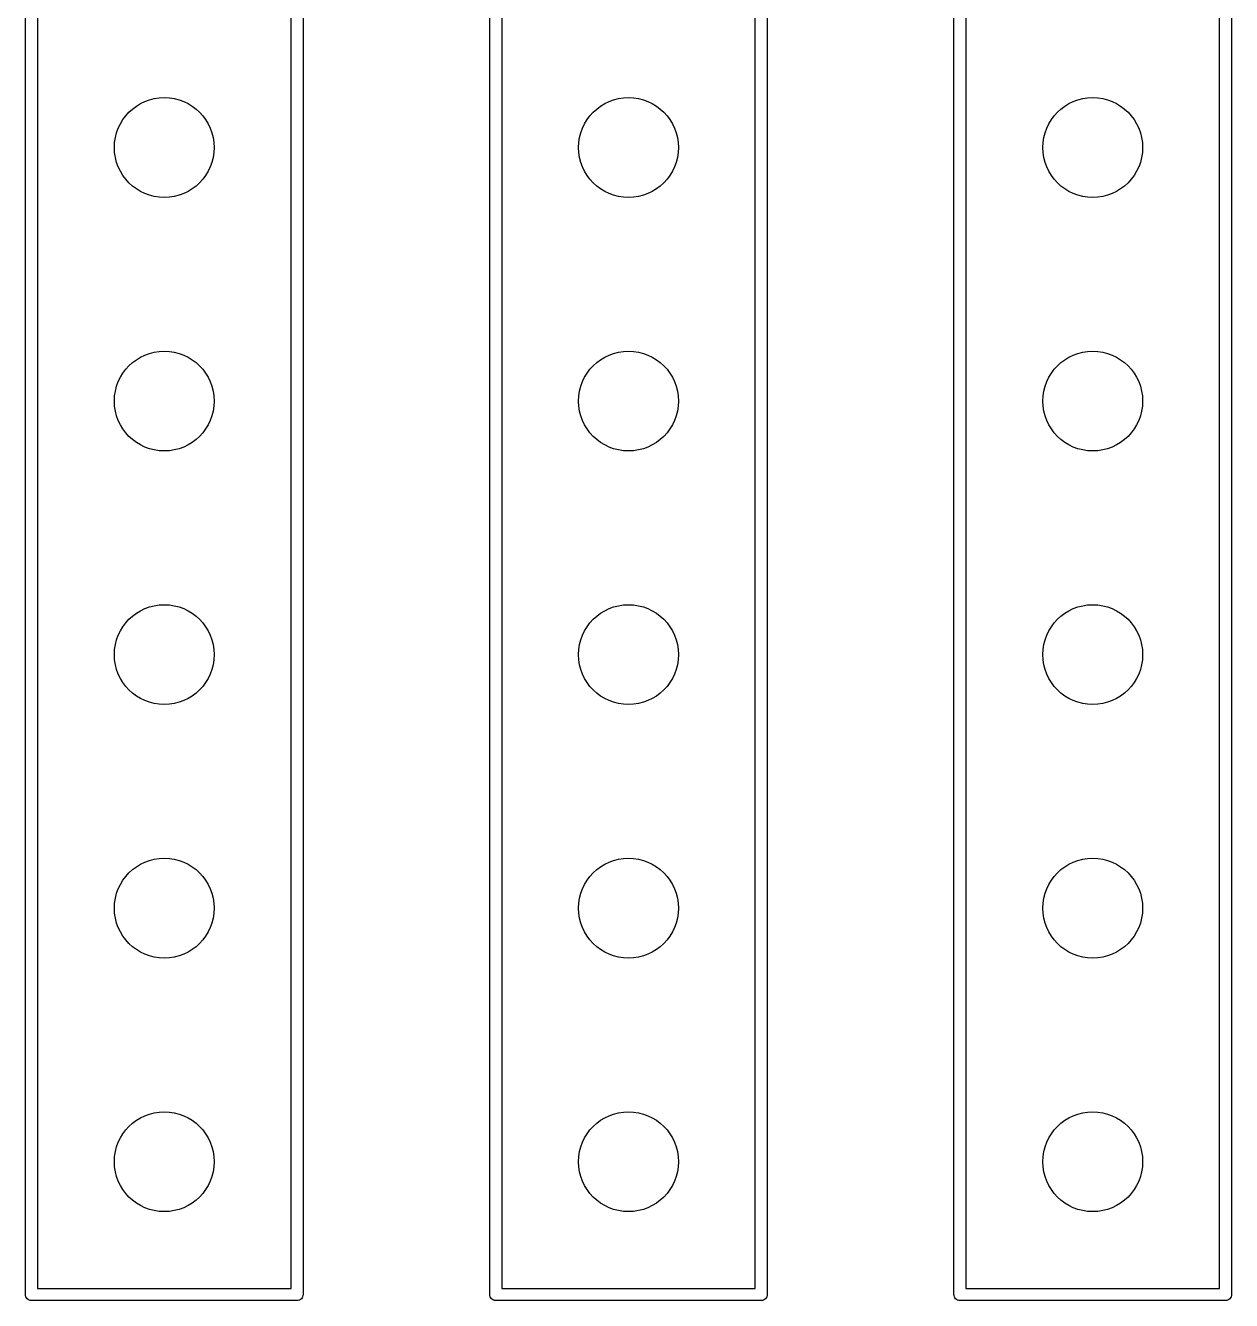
# Model space of a CAD drawing. Extents: x 47 to 146.1, y -90.2 to -39.3.
# Drawn here: x 116.29 to 128.37, y -64.89 to -52.12 of the extents above; entities that cross this region are included whole.
import ezdxf

# ---------------------------------------------------------------- set-up
doc = ezdxf.new("R2010")
doc.units = 0
doc.header["$MEASUREMENT"] = 0
doc.layers.add('BLACK', color=7, linetype='CONTINUOUS')

msp = doc.modelspace()

# ---------------------------------------------------------------- linework, layer by layer
at = {"layer": 'BLACK', "linetype": 'CONTINUOUS'}
for p, q in [((116.29, -64.827), (116.29, -46.9929)), ((119.07, -46.9929), (119.07, -64.8271)), ((120.94, -64.827), (120.94, -46.9929)), ((123.72, -46.9929), (123.72, -64.8271)), ((125.59, -64.827), (125.59, -46.9929)), ((128.37, -46.9929), (128.37, -64.8271)), ((116.41, -47.05), (116.41, -64.77)), ((118.95, -64.77), (118.95, -47.05)), ((121.06, -47.05), (121.06, -64.77)), ((123.6, -64.77), (123.6, -47.05)), ((125.71, -47.05), (125.71, -64.77)), ((128.25, -64.77), (128.25, -47.05)), ((116.29, -64.83), (116.29, -64.827)), ((116.291, -64.8418), (116.29, -64.83)), ((116.294, -64.8531), (116.291, -64.8418)), ((116.3, -64.8635), (116.294, -64.8531)), ((116.307, -64.8726), (116.3, -64.8635)), ((116.317, -64.8801), (116.307, -64.8726)), ((116.327, -64.8857), (116.317, -64.8801)), ((116.41, -64.77), (118.95, -64.77)), ((119.043, -64.8801), (119.033, -64.8857)), ((119.053, -64.8726), (119.043, -64.8801)), ((119.06, -64.8635), (119.053, -64.8726)), ((119.066, -64.8531), (119.06, -64.8635)), ((119.069, -64.8418), (119.066, -64.8531)), ((119.07, -64.8329), (119.069, -64.8418)), ((119.07, -64.8271), (119.07, -64.83)), ((119.07, -64.83), (119.07, -64.8329)), ((120.94, -64.83), (120.94, -64.827)), ((120.941, -64.8418), (120.94, -64.83)), ((120.944, -64.8531), (120.941, -64.8418)), ((120.95, -64.8635), (120.944, -64.8531)), ((120.957, -64.8726), (120.95, -64.8635)), ((120.967, -64.8801), (120.957, -64.8726)), ((120.977, -64.8857), (120.967, -64.8801)), ((121.06, -64.77), (123.6, -64.77)), ((123.693, -64.8801), (123.683, -64.8857)), ((123.703, -64.8726), (123.693, -64.8801)), ((123.71, -64.8635), (123.703, -64.8726)), ((123.716, -64.8531), (123.71, -64.8635)), ((123.719, -64.8418), (123.716, -64.8531)), ((123.72, -64.8329), (123.719, -64.8418)), ((123.72, -64.8271), (123.72, -64.83)), ((123.72, -64.83), (123.72, -64.8329)), ((125.59, -64.83), (125.59, -64.827)), ((125.591, -64.8418), (125.59, -64.83)), ((125.594, -64.8531), (125.591, -64.8418)), ((125.6, -64.8635), (125.594, -64.8531)), ((125.607, -64.8726), (125.6, -64.8635)), ((125.617, -64.8801), (125.607, -64.8726)), ((125.627, -64.8857), (125.617, -64.8801)), ((125.71, -64.77), (128.25, -64.77)), ((128.343, -64.8801), (128.333, -64.8857)), ((128.353, -64.8726), (128.343, -64.8801)), ((128.36, -64.8635), (128.353, -64.8726)), ((128.366, -64.8531), (128.36, -64.8635)), ((128.369, -64.8418), (128.366, -64.8531)), ((128.37, -64.8329), (128.369, -64.8418)), ((128.37, -64.8271), (128.37, -64.83)), ((128.37, -64.83), (128.37, -64.8329)), ((116.338, -64.8891), (116.327, -64.8857)), ((116.347, -64.89), (116.338, -64.8891)), ((116.35, -64.8903), (116.347, -64.89)), ((116.347, -64.89), (116.347, -64.89)), ((116.353, -64.89), (116.35, -64.8903)), ((119.007, -64.89), (116.353, -64.89)), ((119.01, -64.8903), (119.007, -64.89)), ((119.022, -64.8891), (119.01, -64.8903)), ((119.033, -64.8857), (119.022, -64.8891)), ((120.988, -64.8891), (120.977, -64.8857)), ((120.997, -64.89), (120.988, -64.8891)), ((121, -64.8903), (120.997, -64.89)), ((120.997, -64.89), (120.997, -64.89)), ((121.003, -64.89), (121, -64.8903)), ((123.657, -64.89), (121.003, -64.89)), ((123.66, -64.8903), (123.657, -64.89)), ((123.672, -64.8891), (123.66, -64.8903)), ((123.683, -64.8857), (123.672, -64.8891)), ((125.638, -64.8891), (125.627, -64.8857)), ((125.647, -64.89), (125.638, -64.8891)), ((125.65, -64.8903), (125.647, -64.89)), ((125.647, -64.89), (125.647, -64.89)), ((125.653, -64.89), (125.65, -64.8903)), ((128.307, -64.89), (125.653, -64.89)), ((128.31, -64.8903), (128.307, -64.89)), ((128.322, -64.8891), (128.31, -64.8903)), ((128.333, -64.8857), (128.322, -64.8891))]:
    msp.add_line(p, q, dxfattribs=at)
at = {"layer": 'BLACK'}
for centre in [(117.68, -53.34), (117.68, -53.34), (122.33, -53.34), (122.33, -53.34), (126.98, -53.34), (126.98, -53.34), (117.68, -55.88), (117.68, -55.88), (122.33, -55.88), (122.33, -55.88), (126.98, -55.88), (126.98, -55.88), (117.68, -58.42), (117.68, -58.42), (122.33, -58.42), (122.33, -58.42), (126.98, -58.42), (126.98, -58.42), (117.68, -60.96), (117.68, -60.96), (122.33, -60.96), (122.33, -60.96), (126.98, -60.96), (126.98, -60.96), (117.68, -63.5), (117.68, -63.5), (122.33, -63.5), (122.33, -63.5), (126.98, -63.5), (126.98, -63.5)]:
    msp.add_circle(centre, 0.5, dxfattribs=at)

doc.saveas('drawing.dxf')
